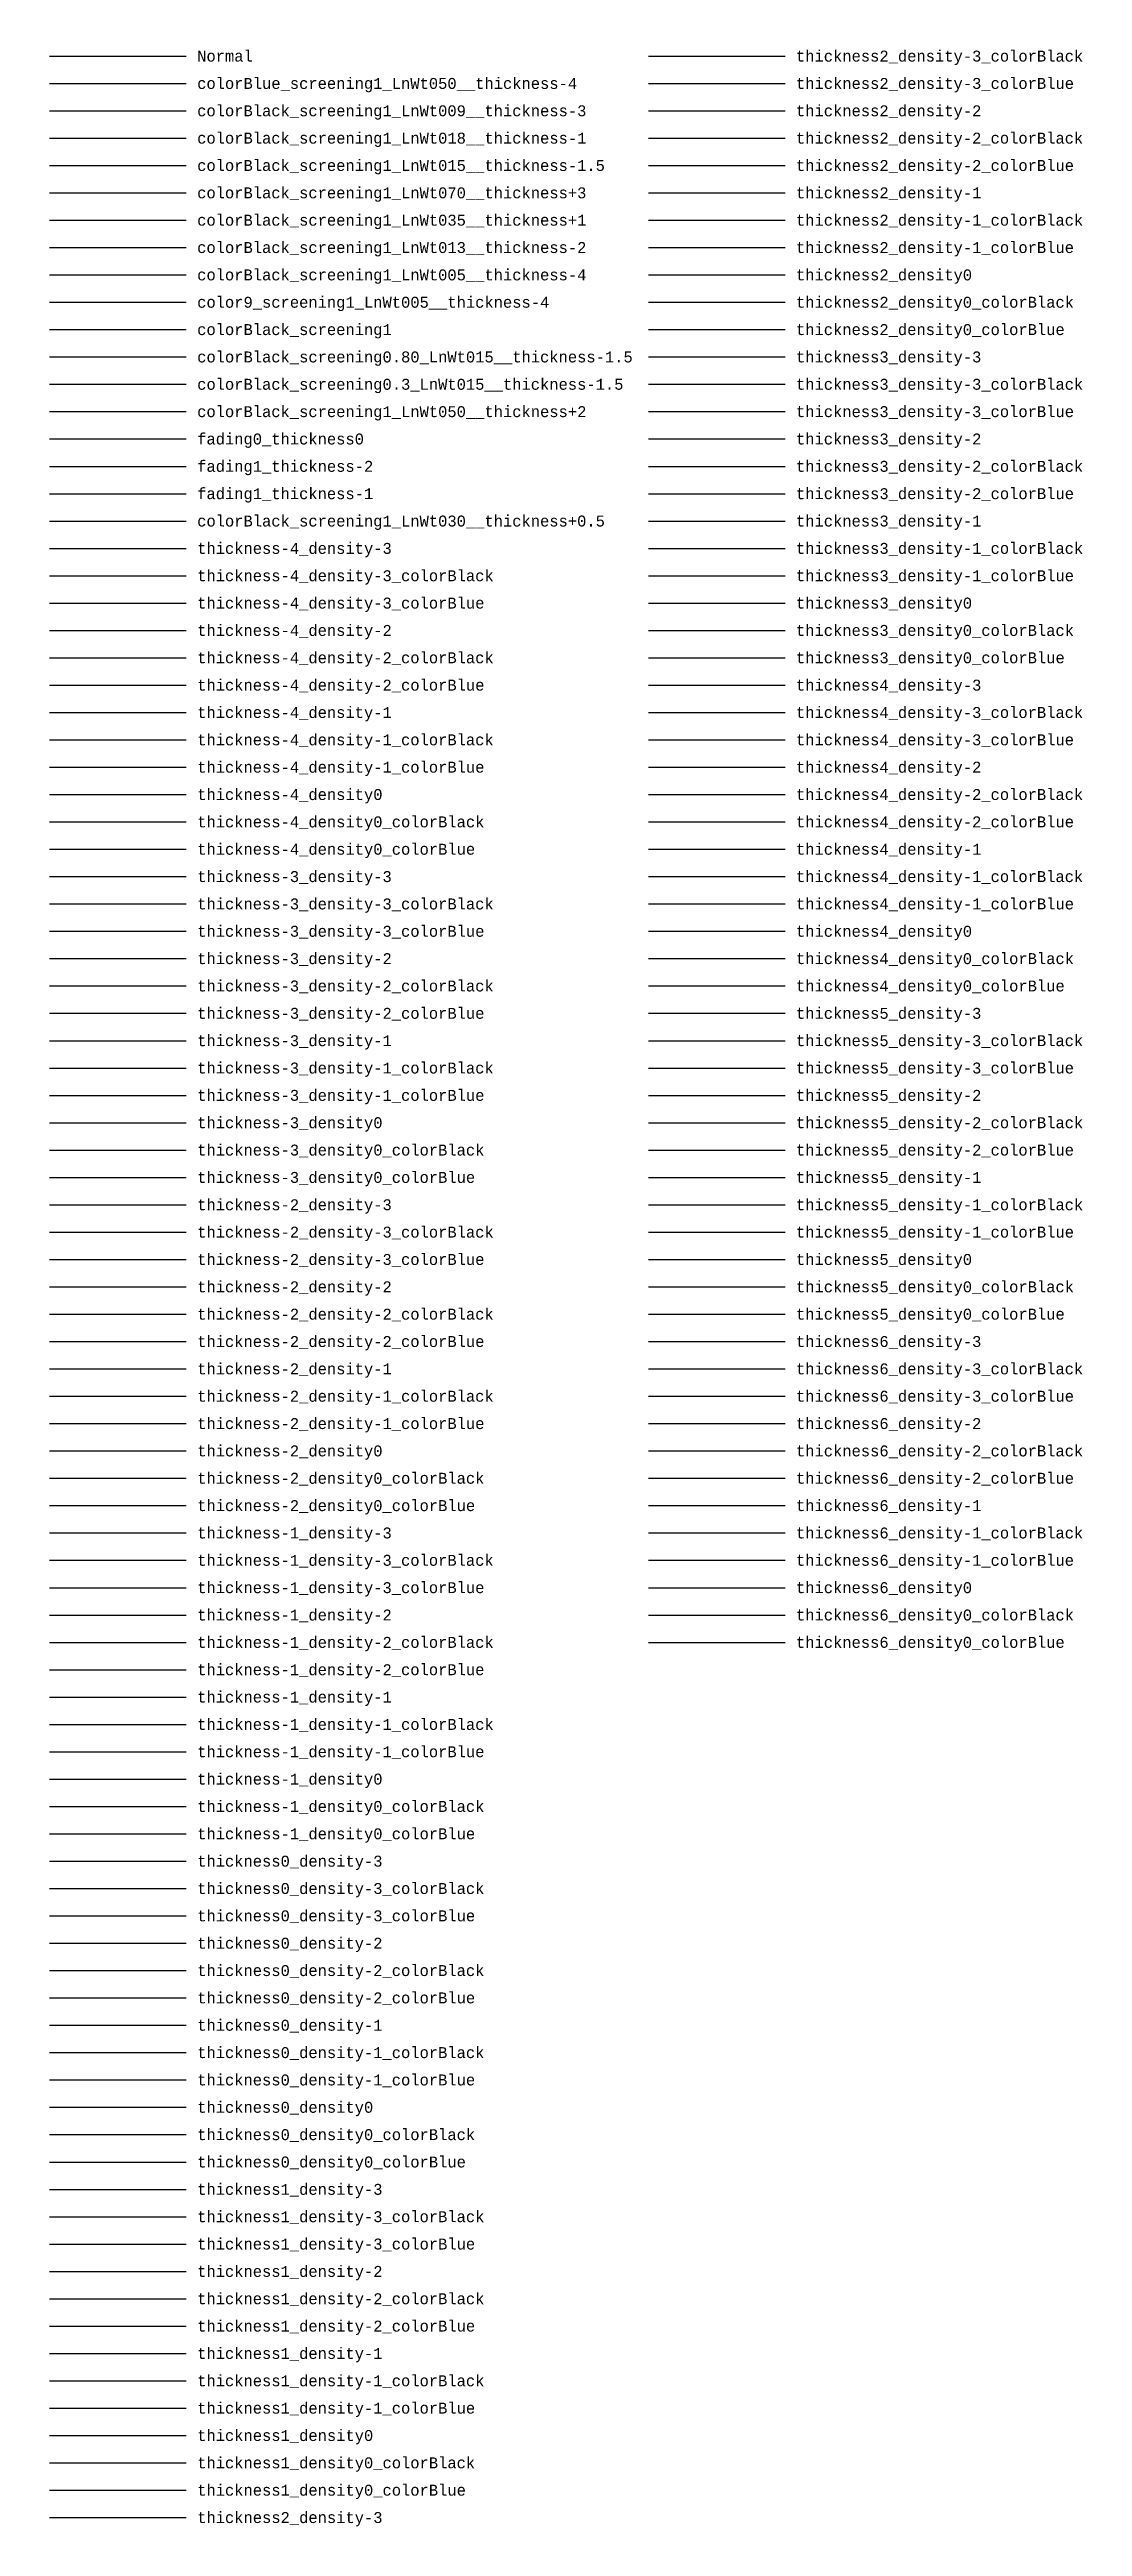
# Paper-space layout 'Layout1' of a CAD drawing. Header units: inches. Extents: x 1 to 4.78, y 0.97 to 10.02.
import ezdxf
from ezdxf.enums import TextEntityAlignment as Align

# ---------------------------------------------------------------- set-up
doc = ezdxf.new("R2010")
doc.units = ezdxf.units.IN
doc.header["$MEASUREMENT"] = 0
doc.styles.get("Standard").update_dxf_attribs({"font": 'consola.ttf'})

psp = doc.layouts.get("Layout1")

# ---------------------------------------------------------------- linework, layer by layer
at = {"color": 30, "linetype": 'Continuous', "lineweight": -3, "true_color": 0xf59132, "transparency": 33554687}
for p, q in [((1, 10), (1.5, 10)), ((3.19, 10), (3.69, 10)), ((1, 9.9), (1.5, 9.9)), ((3.19, 9.9), (3.69, 9.9)), ((1, 9.8), (1.5, 9.8)), ((3.19, 9.8), (3.69, 9.8)), ((1, 9.7), (1.5, 9.7)), ((3.19, 9.7), (3.69, 9.7)), ((1, 9.6), (1.5, 9.6)), ((3.19, 9.6), (3.69, 9.6)), ((1, 9.5), (1.5, 9.5)), ((3.19, 9.5), (3.69, 9.5)), ((1, 9.4), (1.5, 9.4)), ((3.19, 9.4), (3.69, 9.4)), ((1, 9.3), (1.5, 9.3)), ((3.19, 9.3), (3.69, 9.3)), ((1, 9.2), (1.5, 9.2)), ((3.19, 9.2), (3.69, 9.2)), ((1, 9.1), (1.5, 9.1)), ((3.19, 9.1), (3.69, 9.1)), ((1, 9), (1.5, 9)), ((3.19, 9), (3.69, 9)), ((1, 8.9), (1.5, 8.9)), ((3.19, 8.9), (3.69, 8.9)), ((1, 8.8), (1.5, 8.8)), ((3.19, 8.8), (3.69, 8.8)), ((1, 8.7), (1.5, 8.7)), ((3.19, 8.7), (3.69, 8.7)), ((1, 8.6), (1.5, 8.6)), ((3.19, 8.6), (3.69, 8.6)), ((1, 8.5), (1.5, 8.5)), ((3.19, 8.5), (3.69, 8.5)), ((1, 8.4), (1.5, 8.4)), ((3.19, 8.4), (3.69, 8.4)), ((1, 8.3), (1.5, 8.3)), ((3.19, 8.3), (3.69, 8.3)), ((1, 8.2), (1.5, 8.2)), ((3.19, 8.2), (3.69, 8.2)), ((1, 8.1), (1.5, 8.1)), ((3.19, 8.1), (3.69, 8.1)), ((1, 8), (1.5, 8)), ((3.19, 8), (3.69, 8)), ((1, 7.9), (1.5, 7.9)), ((3.19, 7.9), (3.69, 7.9)), ((1, 7.8), (1.5, 7.8)), ((3.19, 7.8), (3.69, 7.8)), ((1, 7.7), (1.5, 7.7)), ((3.19, 7.7), (3.69, 7.7)), ((1, 7.6), (1.5, 7.6)), ((3.19, 7.6), (3.69, 7.6)), ((1, 7.5), (1.5, 7.5)), ((3.19, 7.5), (3.69, 7.5)), ((1, 7.4), (1.5, 7.4)), ((3.19, 7.4), (3.69, 7.4)), ((1, 7.3), (1.5, 7.3)), ((3.19, 7.3), (3.69, 7.3)), ((1, 7.2), (1.5, 7.2)), ((3.19, 7.2), (3.69, 7.2)), ((1, 7.1), (1.5, 7.1)), ((3.19, 7.1), (3.69, 7.1)), ((1, 7), (1.5, 7)), ((3.19, 7), (3.69, 7)), ((1, 6.9), (1.5, 6.9)), ((3.19, 6.9), (3.69, 6.9)), ((1, 6.8), (1.5, 6.8)), ((3.19, 6.8), (3.69, 6.8)), ((1, 6.7), (1.5, 6.7)), ((3.19, 6.7), (3.69, 6.7)), ((1, 6.6), (1.5, 6.6)), ((3.19, 6.6), (3.69, 6.6)), ((1, 6.5), (1.5, 6.5)), ((3.19, 6.5), (3.69, 6.5)), ((1, 6.4), (1.5, 6.4)), ((3.19, 6.4), (3.69, 6.4)), ((1, 6.3), (1.5, 6.3)), ((3.19, 6.3), (3.69, 6.3)), ((1, 6.2), (1.5, 6.2)), ((3.19, 6.2), (3.69, 6.2)), ((1, 6.1), (1.5, 6.1)), ((3.19, 6.1), (3.69, 6.1)), ((1, 6), (1.5, 6)), ((3.19, 6), (3.69, 6)), ((1, 5.9), (1.5, 5.9)), ((3.19, 5.9), (3.69, 5.9)), ((1, 5.8), (1.5, 5.8)), ((3.19, 5.8), (3.69, 5.8)), ((1, 5.7), (1.5, 5.7)), ((3.19, 5.7), (3.69, 5.7)), ((1, 5.6), (1.5, 5.6)), ((3.19, 5.6), (3.69, 5.6)), ((1, 5.5), (1.5, 5.5)), ((3.19, 5.5), (3.69, 5.5)), ((1, 5.4), (1.5, 5.4)), ((3.19, 5.4), (3.69, 5.4)), ((1, 5.3), (1.5, 5.3)), ((3.19, 5.3), (3.69, 5.3)), ((1, 5.2), (1.5, 5.2)), ((3.19, 5.2), (3.69, 5.2)), ((1, 5.1), (1.5, 5.1)), ((3.19, 5.1), (3.69, 5.1)), ((1, 5), (1.5, 5)), ((3.19, 5), (3.69, 5)), ((1, 4.9), (1.5, 4.9)), ((3.19, 4.9), (3.69, 4.9)), ((1, 4.8), (1.5, 4.8)), ((3.19, 4.8), (3.69, 4.8)), ((1, 4.7), (1.5, 4.7)), ((3.19, 4.7), (3.69, 4.7)), ((1, 4.6), (1.5, 4.6)), ((3.19, 4.6), (3.69, 4.6)), ((1, 4.5), (1.5, 4.5)), ((3.19, 4.5), (3.69, 4.5)), ((1, 4.4), (1.5, 4.4)), ((3.19, 4.4), (3.69, 4.4)), ((1, 4.3), (1.5, 4.3)), ((3.19, 4.3), (3.69, 4.3)), ((1, 4.2), (1.5, 4.2)), ((3.19, 4.2), (3.69, 4.2)), ((1, 4.1), (1.5, 4.1)), ((1, 4), (1.5, 4)), ((1, 3.9), (1.5, 3.9)), ((1, 3.8), (1.5, 3.8)), ((1, 3.7), (1.5, 3.7)), ((1, 3.6), (1.5, 3.6)), ((1, 3.5), (1.5, 3.5)), ((1, 3.4), (1.5, 3.4)), ((1, 3.3), (1.5, 3.3)), ((1, 3.2), (1.5, 3.2)), ((1, 3.1), (1.5, 3.1)), ((1, 3), (1.5, 3)), ((1, 2.9), (1.5, 2.9)), ((1, 2.8), (1.5, 2.8)), ((1, 2.7), (1.5, 2.7)), ((1, 2.6), (1.5, 2.6)), ((1, 2.5), (1.5, 2.5)), ((1, 2.4), (1.5, 2.4)), ((1, 2.3), (1.5, 2.3)), ((1, 2.2), (1.5, 2.2)), ((1, 2.1), (1.5, 2.1)), ((1, 2), (1.5, 2)), ((1, 1.9), (1.5, 1.9)), ((1, 1.8), (1.5, 1.8)), ((1, 1.7), (1.5, 1.7)), ((1, 1.6), (1.5, 1.6)), ((1, 1.5), (1.5, 1.5)), ((1, 1.4), (1.5, 1.4)), ((1, 1.3), (1.5, 1.3)), ((1, 1.2), (1.5, 1.2)), ((1, 1.1), (1.5, 1.1)), ((1, 1), (1.5, 1))]:
    psp.add_line(p, q, dxfattribs=at)

# ---------------------------------------------------------------- texts
at = {"color": 18, "linetype": 'Continuous', "lineweight": -3, "true_color": 0x000000, "transparency": 33554687}
for s, p in [('Normal', (1.54, 10)), ('thickness2_density-3_colorBlack', (3.73, 10)), ('colorBlue_screening1_LnWt050__thickness-4', (1.54, 9.9)), ('thickness2_density-3_colorBlue', (3.73, 9.9)), ('colorBlack_screening1_LnWt009__thickness-3', (1.54, 9.8)), ('thickness2_density-2', (3.73, 9.8)), ('colorBlack_screening1_LnWt018__thickness-1', (1.54, 9.7)), ('thickness2_density-2_colorBlack', (3.73, 9.7)), ('colorBlack_screening1_LnWt015__thickness-1.5', (1.54, 9.6)), ('thickness2_density-2_colorBlue', (3.73, 9.6)), ('colorBlack_screening1_LnWt070__thickness+3', (1.54, 9.5)), ('thickness2_density-1', (3.73, 9.5)), ('colorBlack_screening1_LnWt035__thickness+1', (1.54, 9.4)), ('thickness2_density-1_colorBlack', (3.73, 9.4)), ('colorBlack_screening1_LnWt013__thickness-2', (1.54, 9.3)), ('thickness2_density-1_colorBlue', (3.73, 9.3)), ('colorBlack_screening1_LnWt005__thickness-4', (1.54, 9.2)), ('thickness2_density0', (3.73, 9.2)), ('color9_screening1_LnWt005__thickness-4', (1.54, 9.1)), ('thickness2_density0_colorBlack', (3.73, 9.1)), ('colorBlack_screening1', (1.54, 9)), ('thickness2_density0_colorBlue', (3.73, 9)), ('colorBlack_screening0.80_LnWt015__thickness-1.5', (1.54, 8.9)), ('thickness3_density-3', (3.73, 8.9)), ('colorBlack_screening0.3_LnWt015__thickness-1.5', (1.54, 8.8)), ('thickness3_density-3_colorBlack', (3.73, 8.8)), ('colorBlack_screening1_LnWt050__thickness+2', (1.54, 8.7)), ('thickness3_density-3_colorBlue', (3.73, 8.7)), ('fading0_thickness0', (1.54, 8.6)), ('thickness3_density-2', (3.73, 8.6)), ('fading1_thickness-2', (1.54, 8.5)), ('thickness3_density-2_colorBlack', (3.73, 8.5)), ('fading1_thickness-1', (1.54, 8.4)), ('thickness3_density-2_colorBlue', (3.73, 8.4)), ('colorBlack_screening1_LnWt030__thickness+0.5', (1.54, 8.3)), ('thickness3_density-1', (3.73, 8.3)), ('thickness-4_density-3', (1.54, 8.2)), ('thickness3_density-1_colorBlack', (3.73, 8.2)), ('thickness-4_density-3_colorBlack', (1.54, 8.1)), ('thickness3_density-1_colorBlue', (3.73, 8.1)), ('thickness-4_density-3_colorBlue', (1.54, 8)), ('thickness3_density0', (3.73, 8)), ('thickness-4_density-2', (1.54, 7.9)), ('thickness3_density0_colorBlack', (3.73, 7.9)), ('thickness-4_density-2_colorBlack', (1.54, 7.8)), ('thickness3_density0_colorBlue', (3.73, 7.8)), ('thickness-4_density-2_colorBlue', (1.54, 7.7)), ('thickness4_density-3', (3.73, 7.7)), ('thickness-4_density-1', (1.54, 7.6)), ('thickness4_density-3_colorBlack', (3.73, 7.6)), ('thickness-4_density-1_colorBlack', (1.54, 7.5)), ('thickness4_density-3_colorBlue', (3.73, 7.5)), ('thickness-4_density-1_colorBlue', (1.54, 7.4)), ('thickness4_density-2', (3.73, 7.4)), ('thickness-4_density0', (1.54, 7.3)), ('thickness4_density-2_colorBlack', (3.73, 7.3)), ('thickness-4_density0_colorBlack', (1.54, 7.2)), ('thickness4_density-2_colorBlue', (3.73, 7.2)), ('thickness-4_density0_colorBlue', (1.54, 7.1)), ('thickness4_density-1', (3.73, 7.1)), ('thickness-3_density-3', (1.54, 7)), ('thickness4_density-1_colorBlack', (3.73, 7)), ('thickness-3_density-3_colorBlack', (1.54, 6.9)), ('thickness4_density-1_colorBlue', (3.73, 6.9)), ('thickness-3_density-3_colorBlue', (1.54, 6.8)), ('thickness4_density0', (3.73, 6.8)), ('thickness-3_density-2', (1.54, 6.7)), ('thickness4_density0_colorBlack', (3.73, 6.7)), ('thickness-3_density-2_colorBlack', (1.54, 6.6)), ('thickness4_density0_colorBlue', (3.73, 6.6)), ('thickness-3_density-2_colorBlue', (1.54, 6.5)), ('thickness5_density-3', (3.73, 6.5)), ('thickness-3_density-1', (1.54, 6.4)), ('thickness5_density-3_colorBlack', (3.73, 6.4)), ('thickness-3_density-1_colorBlack', (1.54, 6.3)), ('thickness5_density-3_colorBlue', (3.73, 6.3)), ('thickness-3_density-1_colorBlue', (1.54, 6.2)), ('thickness5_density-2', (3.73, 6.2)), ('thickness-3_density0', (1.54, 6.1)), ('thickness5_density-2_colorBlack', (3.73, 6.1)), ('thickness-3_density0_colorBlack', (1.54, 6)), ('thickness5_density-2_colorBlue', (3.73, 6)), ('thickness-3_density0_colorBlue', (1.54, 5.9)), ('thickness5_density-1', (3.73, 5.9)), ('thickness-2_density-3', (1.54, 5.8)), ('thickness5_density-1_colorBlack', (3.73, 5.8)), ('thickness-2_density-3_colorBlack', (1.54, 5.7)), ('thickness5_density-1_colorBlue', (3.73, 5.7)), ('thickness-2_density-3_colorBlue', (1.54, 5.6)), ('thickness5_density0', (3.73, 5.6)), ('thickness-2_density-2', (1.54, 5.5)), ('thickness5_density0_colorBlack', (3.73, 5.5)), ('thickness-2_density-2_colorBlack', (1.54, 5.4)), ('thickness5_density0_colorBlue', (3.73, 5.4)), ('thickness-2_density-2_colorBlue', (1.54, 5.3)), ('thickness6_density-3', (3.73, 5.3)), ('thickness-2_density-1', (1.54, 5.2)), ('thickness6_density-3_colorBlack', (3.73, 5.2)), ('thickness-2_density-1_colorBlack', (1.54, 5.1)), ('thickness6_density-3_colorBlue', (3.73, 5.1)), ('thickness-2_density-1_colorBlue', (1.54, 5)), ('thickness6_density-2', (3.73, 5)), ('thickness-2_density0', (1.54, 4.9)), ('thickness6_density-2_colorBlack', (3.73, 4.9)), ('thickness-2_density0_colorBlack', (1.54, 4.8)), ('thickness6_density-2_colorBlue', (3.73, 4.8)), ('thickness-2_density0_colorBlue', (1.54, 4.7)), ('thickness6_density-1', (3.73, 4.7)), ('thickness-1_density-3', (1.54, 4.6)), ('thickness6_density-1_colorBlack', (3.73, 4.6)), ('thickness-1_density-3_colorBlack', (1.54, 4.5)), ('thickness6_density-1_colorBlue', (3.73, 4.5)), ('thickness-1_density-3_colorBlue', (1.54, 4.4)), ('thickness6_density0', (3.73, 4.4)), ('thickness-1_density-2', (1.54, 4.3)), ('thickness6_density0_colorBlack', (3.73, 4.3)), ('thickness-1_density-2_colorBlack', (1.54, 4.2)), ('thickness6_density0_colorBlue', (3.73, 4.2)), ('thickness-1_density-2_colorBlue', (1.54, 4.1)), ('thickness-1_density-1', (1.54, 4)), ('thickness-1_density-1_colorBlack', (1.54, 3.9)), ('thickness-1_density-1_colorBlue', (1.54, 3.8)), ('thickness-1_density0', (1.54, 3.7)), ('thickness-1_density0_colorBlack', (1.54, 3.6)), ('thickness-1_density0_colorBlue', (1.54, 3.5)), ('thickness0_density-3', (1.54, 3.4)), ('thickness0_density-3_colorBlack', (1.54, 3.3)), ('thickness0_density-3_colorBlue', (1.54, 3.2)), ('thickness0_density-2', (1.54, 3.1)), ('thickness0_density-2_colorBlack', (1.54, 3)), ('thickness0_density-2_colorBlue', (1.54, 2.9)), ('thickness0_density-1', (1.54, 2.8)), ('thickness0_density-1_colorBlack', (1.54, 2.7)), ('thickness0_density-1_colorBlue', (1.54, 2.6)), ('thickness0_density0', (1.54, 2.5)), ('thickness0_density0_colorBlack', (1.54, 2.4)), ('thickness0_density0_colorBlue', (1.54, 2.3)), ('thickness1_density-3', (1.54, 2.2)), ('thickness1_density-3_colorBlack', (1.54, 2.1)), ('thickness1_density-3_colorBlue', (1.54, 2)), ('thickness1_density-2', (1.54, 1.9)), ('thickness1_density-2_colorBlack', (1.54, 1.8)), ('thickness1_density-2_colorBlue', (1.54, 1.7)), ('thickness1_density-1', (1.54, 1.6)), ('thickness1_density-1_colorBlack', (1.54, 1.5)), ('thickness1_density-1_colorBlue', (1.54, 1.4)), ('thickness1_density0', (1.54, 1.3)), ('thickness1_density0_colorBlack', (1.54, 1.2)), ('thickness1_density0_colorBlue', (1.54, 1.1)), ('thickness2_density-3', (1.54, 1))]:
    psp.add_text(s, height=0.04, dxfattribs=at).set_placement(p, align=Align.MIDDLE_LEFT)

doc.saveas('drawing.dxf')
